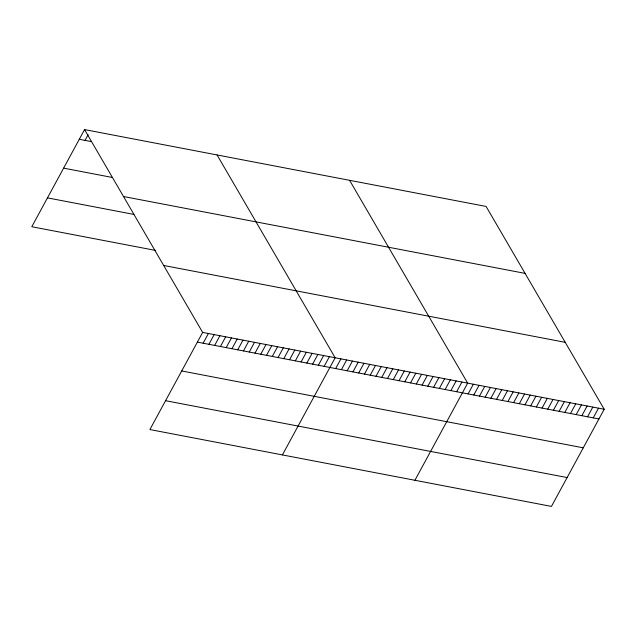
<?xml version="1.0" encoding="UTF-8"?>
<svg xmlns="http://www.w3.org/2000/svg" width="636" height="636" viewBox="0 0 636 636"><rect width="100%" height="100%" fill="white"/><g stroke="black" fill="none" stroke-linecap="round" stroke-linejoin="round"><path stroke-width="0.95" d="M84.548 129.585L202.646 332.405L149.897 429.554L551.452 506.415L604.2 409.266L486.103 206.446L84.548 129.585L31.8 226.734L155.669 250.441M85.041 140.389L88.118 134.729M203.138 343.209L208.401 333.51M208.902 344.315L214.165 334.615M214.658 345.412L219.929 335.713M220.422 346.517L225.685 336.818M226.185 347.622L231.448 337.923M231.949 348.719L237.212 339.028M237.705 349.824L242.976 340.125M243.469 350.929L248.732 341.23M249.233 352.034L254.495 342.335M254.988 353.131L260.259 343.432M260.752 354.236L266.015 344.537M266.516 355.341L271.779 345.642M272.28 356.438L277.542 346.747M278.035 357.543L283.306 347.844M283.799 358.648L289.062 348.949M289.563 359.745L294.826 350.054M295.319 360.851L300.59 351.151M301.082 361.956L306.345 352.257M306.846 363.061L312.109 353.362M312.61 364.158L317.873 354.459M318.366 365.263L323.637 355.564M324.129 366.368L329.392 356.669M282.408 454.915L335.156 357.774L217.059 154.953M335.649 368.57L340.92 358.871M341.413 369.675L346.676 359.976M347.177 370.78L352.439 361.081M352.94 371.877L358.203 362.178M358.696 372.982L363.967 363.283M364.46 374.087L369.723 364.388M370.224 375.184L375.486 365.493M375.979 376.289L381.25 366.59M381.743 377.394L387.006 367.695M387.507 378.5L392.77 368.8M393.271 379.597L398.534 369.898M399.026 380.702L404.297 371.003M404.79 381.807L410.053 372.108M410.554 382.904L415.817 373.213M416.31 384.009L421.581 374.31M422.073 385.114L427.336 375.415M427.837 386.211L433.1 376.52M433.601 387.316L438.864 377.617M439.357 388.421L444.628 378.722M445.12 389.526L450.383 379.827M450.884 390.623L456.147 380.924M456.64 391.728L461.911 382.029M414.926 480.283L467.667 383.134L349.577 180.314M468.096 393.923L473.359 384.224M473.78 395.012L479.051 385.313M479.472 396.101L484.735 386.402M485.157 397.19L490.428 387.491M490.849 398.279L496.112 388.58M496.541 399.36L501.804 389.669M502.225 400.449L507.488 390.758M507.918 401.539L513.18 391.848M513.602 402.628L518.873 392.937M519.294 403.717L524.557 394.018M524.978 404.806L530.249 395.107M530.67 405.895L535.933 396.196M536.355 406.984L541.626 397.285M542.047 408.073L547.31 398.375M547.739 409.163L553.002 399.464M553.423 410.252L558.686 400.553M559.116 411.341L564.378 401.642M564.8 412.43L570.071 402.731M570.492 413.519L575.755 403.82M576.176 414.608L581.447 404.909M581.868 415.698L587.131 405.999M587.561 416.787L592.824 407.088M593.245 417.876L598.508 408.177M79.277 139.284L90.805 141.494M63.616 168.143L112.588 177.516M123.519 196.516L525.074 273.377M47.469 197.876L133.894 214.419M163.667 265.474L565.229 342.335M202.646 332.405L604.2 409.266M197.375 342.104L598.937 418.965M181.705 370.963L583.268 447.823M165.567 400.696L567.121 477.557"/></g></svg>
